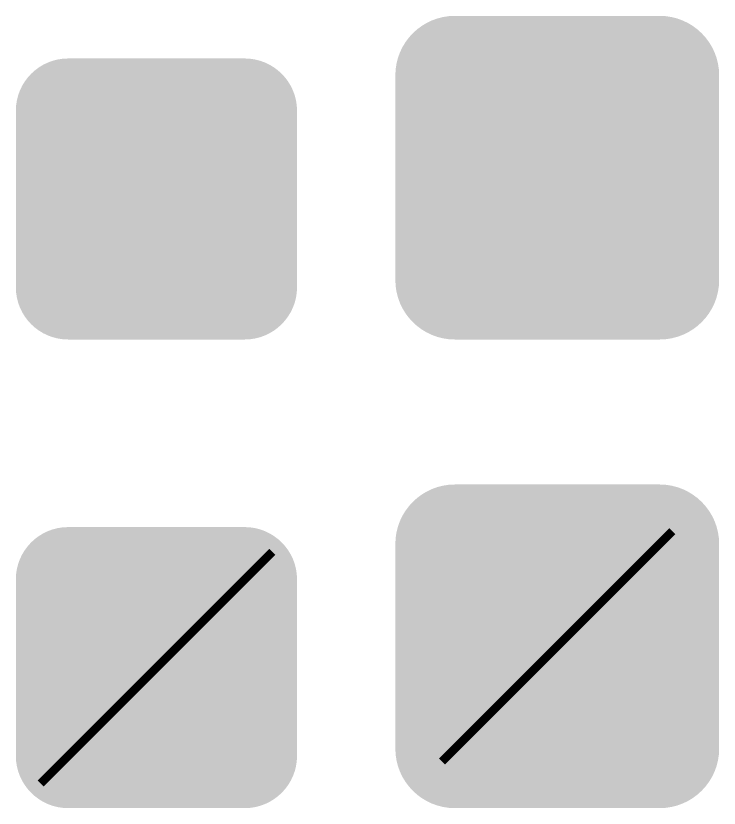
# Model space of a CAD drawing. Header units: millimetres. Extents: x 5277 to 6029, y 2052 to 2709.
# Drawn here: x 5409 to 5425.5, y 2623.63 to 2642.23 of the extents above; entities that cross this region are included whole.
import ezdxf

# ---------------------------------------------------------------- set-up
doc = ezdxf.new("R2010")
doc.units = ezdxf.units.MM
doc.layers.add('Social', color=7, linetype='CONTINUOUS', true_color=0x000000)

# ---------------------------------------------------------------- blocks, each defined once
blk = doc.blocks.new('602010502_рек_мз')
at = {"layer": 'Social', "linetype": 'Continuous'}
h = blk.add_hatch(color=256, dxfattribs=at)
edge = h.paths.add_edge_path()
edge.add_spline(control_points=[(0, 0), (0, 0.675), (0.55, 1.225), (1.225, 1.225)], knot_values=[-1, -1, -1, -1, 0, 0, 0, 0], degree=3, periodic=0)
edge.add_line((1.225, 1.225), (5.372, 1.225))
edge.add_spline(control_points=[(5.372, 1.225), (6.047, 1.225), (6.598, 0.675), (6.598, 0)], knot_values=[-1, -1, -1, -1, 0, 0, 0, 0], degree=3, periodic=0)
edge.add_line((6.598, 0), (6.598, -4.147))
edge.add_spline(control_points=[(6.598, -4.147), (6.598, -4.822), (6.047, -5.372), (5.372, -5.372)], knot_values=[-1, -1, -1, -1, 0, 0, 0, 0], degree=3, periodic=0)
edge.add_line((5.372, -5.372), (1.225, -5.372))
edge.add_spline(control_points=[(1.225, -5.372), (0.55, -5.372), (0, -4.822), (0, -4.147)], knot_values=[-1, -1, -1, -1, 0, 0, 0, 0], degree=3, periodic=0)
edge.add_line((0, -4.147), (0, 0))
edge = h.paths.add_edge_path(flags=16)
edge.add_spline(control_points=[(0.313, -4.147), (0.313, -4.652), (0.72, -5.059), (1.225, -5.059)], knot_values=[-1, -1, -1, -1, 0, 0, 0, 0], degree=3, periodic=0)
edge.add_line((1.225, -5.059), (5.372, -5.059))
edge.add_spline(control_points=[(5.372, -5.059), (5.878, -5.059), (6.285, -4.652), (6.285, -4.147)], knot_values=[-1, -1, -1, -1, 0, 0, 0, 0], degree=3, periodic=0)
edge.add_line((6.285, -4.147), (6.285, 0))
edge.add_spline(control_points=[(6.285, 0), (6.285, 0.505), (5.878, 0.912), (5.372, 0.912)], knot_values=[-1, -1, -1, -1, 0, 0, 0, 0], degree=3, periodic=0)
edge.add_line((5.372, 0.912), (1.225, 0.912))
edge.add_spline(control_points=[(1.225, 0.912), (0.72, 0.912), (0.313, 0.505), (0.313, 0)], knot_values=[-1, -1, -1, -1, 0, 0, 0, 0], degree=3, periodic=0)
edge.add_line((0.313, 0), (0.313, -4.147))
at = {"layer": 'Social', "linetype": 'Continuous', "true_color": 0xffff00}
h = blk.add_hatch(color=2, dxfattribs=at)
edge = h.paths.add_edge_path()
edge.add_line((0.313, 0), (0.313, -4.147))
edge.add_spline(control_points=[(0.313, -4.147), (0.313, -4.652), (0.72, -5.059), (1.225, -5.059)], knot_values=[-1, -1, -1, -1, 0, 0, 0, 0], degree=3, periodic=0)
edge.add_line((1.225, -5.059), (5.372, -5.059))
edge.add_spline(control_points=[(5.372, -5.059), (5.878, -5.059), (6.285, -4.652), (6.285, -4.147)], knot_values=[-1, -1, -1, -1, 0, 0, 0, 0], degree=3, periodic=0)
edge.add_line((6.285, -4.147), (6.285, 0))
edge.add_spline(control_points=[(6.285, 0), (6.285, 0.505), (5.878, 0.912), (5.372, 0.912)], knot_values=[-1, -1, -1, -1, 0, 0, 0, 0], degree=3, periodic=0)
edge.add_line((5.372, 0.912), (1.225, 0.912))
edge.add_spline(control_points=[(1.225, 0.912), (0.72, 0.912), (0.313, 0.505), (0.313, 0)], knot_values=[-1, -1, -1, -1, 0, 0, 0, 0], degree=3, periodic=0)
at = {"layer": 'Social', "linetype": 'Continuous'}
h = blk.add_hatch(color=256, dxfattribs=at)
h.paths.add_polyline_path([(5.405, -0.543), (5.672, -1.006), (5.055, -1.36), (4.368, -1.756), (4.297, -1.8), (5.884, -1.8), (5.884, -2.342), (4.297, -2.342), (5.672, -3.135), (5.405, -3.598), (4.796, -3.245), (4.109, -2.848), (4.03, -2.805), (4.824, -4.179), (4.36, -4.446), (3.567, -3.072), (3.567, -4.659), (3.033, -4.659), (3.033, -3.072), (2.24, -4.446), (1.776, -4.179), (2.57, -2.805), (1.195, -3.598), (0.928, -3.135), (2.303, -2.342), (0.716, -2.342), (0.716, -1.8), (2.303, -1.8), (0.928, -1.006), (1.195, -0.543), (1.808, -0.896), (2.495, -1.293), (2.57, -1.336), (1.776, 0.038), (2.24, 0.305), (3.033, -1.069), (3.033, 0.517), (3.567, 0.517), (3.567, -0.669), (3.567, -1.069), (4.36, 0.305), (4.824, 0.038), (4.03, -1.336)])
h.paths.add_polyline_path([(2.31, -2.334), (2.326, -2.389), (2.381, -2.51), (2.42, -2.577), (2.464, -2.644), (2.542, -2.75), (2.577, -2.789), (2.625, -2.836), (2.731, -2.919), (2.789, -2.954), (2.841, -2.986), (2.966, -3.037), (3.041, -3.056), (3.112, -3.076), (3.241, -3.096), (3.3, -3.096), (3.359, -3.096), (3.488, -3.076), (3.559, -3.056), (3.634, -3.037), (3.759, -2.986), (3.811, -2.954), (3.869, -2.919), (3.972, -2.84), (4.015, -2.797), (4.054, -2.758), (4.136, -2.648), (4.18, -2.577), (4.219, -2.51), (4.274, -2.389), (4.29, -2.334), (4.305, -2.275), (4.321, -2.145), (4.321, -2.075), (4.321, -2.008), (4.301, -1.87), (4.282, -1.8), (4.262, -1.729), (4.215, -1.611), (4.188, -1.564), (4.152, -1.505), (4.07, -1.399), (4.023, -1.352), (3.975, -1.305), (3.869, -1.222), (3.811, -1.187), (3.756, -1.156), (3.634, -1.105), (3.567, -1.085), (3.508, -1.069), (3.375, -1.054), (3.3, -1.054), (3.229, -1.054), (3.1, -1.069), (3.041, -1.085), (2.966, -1.105), (2.841, -1.156), (2.789, -1.187), (2.731, -1.222), (2.628, -1.301), (2.585, -1.344), (2.546, -1.387), (2.464, -1.497), (2.42, -1.564), (2.381, -1.631), (2.326, -1.753), (2.31, -1.807), (2.295, -1.866), (2.279, -2), (2.279, -2.075), (2.279, -2.145), (2.295, -2.275)], flags=16)
blk = doc.blocks.new('602010502_рек_рз')
at = {"layer": 'Social', "linetype": 'Continuous'}
h = blk.add_hatch(color=256, dxfattribs=at)
edge = h.paths.add_edge_path()
edge.add_spline(control_points=[(-0.095, -0.169), (-0.095, 0.599), (0.531, 1.225), (1.3, 1.225)], knot_values=[-1, -1, -1, -1, 0, 0, 0, 0], degree=3, periodic=0)
edge.add_line((1.3, 1.225), (6.108, 1.225))
edge.add_spline(control_points=[(6.108, 1.225), (6.877, 1.225), (7.503, 0.599), (7.503, -0.169)], knot_values=[-1, -1, -1, -1, 0, 0, 0, 0], degree=3, periodic=0)
edge.add_line((7.503, -0.169), (7.503, -4.978))
edge.add_spline(control_points=[(7.503, -4.978), (7.503, -5.747), (6.877, -6.372), (6.108, -6.372)], knot_values=[-1, -1, -1, -1, 0, 0, 0, 0], degree=3, periodic=0)
edge.add_line((6.108, -6.372), (1.3, -6.372))
edge.add_spline(control_points=[(1.3, -6.372), (0.531, -6.372), (-0.095, -5.747), (-0.095, -4.978)], knot_values=[-1, -1, -1, -1, 0, 0, 0, 0], degree=3, periodic=0)
edge.add_line((-0.095, -4.978), (-0.095, -0.169))
edge = h.paths.add_edge_path(flags=16)
edge.add_spline(control_points=[(0.218, -4.978), (0.218, -5.577), (0.701, -6.059), (1.3, -6.059)], knot_values=[-1, -1, -1, -1, 0, 0, 0, 0], degree=3, periodic=0)
edge.add_line((1.3, -6.059), (6.108, -6.059))
edge.add_spline(control_points=[(6.108, -6.059), (6.707, -6.059), (7.19, -5.577), (7.19, -4.978)], knot_values=[-1, -1, -1, -1, 0, 0, 0, 0], degree=3, periodic=0)
edge.add_line((7.19, -4.978), (7.19, -0.169))
edge.add_spline(control_points=[(7.19, -0.169), (7.19, 0.43), (6.707, 0.912), (6.108, 0.912)], knot_values=[-1, -1, -1, -1, 0, 0, 0, 0], degree=3, periodic=0)
edge.add_line((6.108, 0.912), (1.3, 0.912))
edge.add_spline(control_points=[(1.3, 0.912), (0.701, 0.912), (0.218, 0.43), (0.218, -0.169)], knot_values=[-1, -1, -1, -1, 0, 0, 0, 0], degree=3, periodic=0)
edge.add_line((0.218, -0.169), (0.218, -4.978))
at = {"layer": 'Social', "linetype": 'Continuous', "true_color": 0xffff00}
h = blk.add_hatch(color=2, dxfattribs=at)
edge = h.paths.add_edge_path()
edge.add_spline(control_points=[(0.218, -4.978), (0.218, -5.577), (0.701, -6.059), (1.3, -6.059)], knot_values=[-1, -1, -1, -1, 0, 0, 0, 0], degree=3, periodic=0)
edge.add_line((1.3, -6.059), (6.108, -6.059))
edge.add_spline(control_points=[(6.108, -6.059), (6.707, -6.059), (7.19, -5.577), (7.19, -4.978)], knot_values=[-1, -1, -1, -1, 0, 0, 0, 0], degree=3, periodic=0)
edge.add_line((7.19, -4.978), (7.19, -0.169))
edge.add_spline(control_points=[(7.19, -0.169), (7.19, 0.43), (6.707, 0.912), (6.108, 0.912)], knot_values=[-1, -1, -1, -1, 0, 0, 0, 0], degree=3, periodic=0)
edge.add_line((6.108, 0.912), (1.3, 0.912))
edge.add_spline(control_points=[(1.3, 0.912), (0.701, 0.912), (0.218, 0.43), (0.218, -0.169)], knot_values=[-1, -1, -1, -1, 0, 0, 0, 0], degree=3, periodic=0)
edge.add_line((0.218, -0.169), (0.218, -4.978))
at = {"layer": 'Social', "linetype": 'Continuous'}
h = blk.add_hatch(color=256, dxfattribs=at)
edge = h.paths.add_edge_path()
edge.add_line((0.426, -0.513), (0.426, -4.634))
edge.add_spline(control_points=[(0.426, -4.634), (0.426, -5.305), (0.973, -5.852), (1.644, -5.852)], knot_values=[0, 0, 0, 0, 1, 1, 1, 1], degree=3, periodic=0)
edge.add_line((1.644, -5.852), (5.765, -5.852))
edge.add_spline(control_points=[(5.765, -5.852), (6.435, -5.852), (6.983, -5.305), (6.983, -4.634)], knot_values=[0, 0, 0, 0, 1, 1, 1, 1], degree=3, periodic=0)
edge.add_line((6.983, -4.634), (6.983, -0.513))
edge.add_spline(control_points=[(6.983, -0.513), (6.983, 0.158), (6.435, 0.705), (5.765, 0.705)], knot_values=[0, 0, 0, 0, 1, 1, 1, 1], degree=3, periodic=0)
edge.add_line((5.765, 0.705), (1.644, 0.705))
edge.add_spline(control_points=[(1.644, 0.705), (0.973, 0.705), (0.426, 0.158), (0.426, -0.513)], knot_values=[0, 0, 0, 0, 1, 1, 1, 1], degree=3, periodic=0)
edge = h.paths.add_edge_path(flags=16)
edge.add_spline(control_points=[(0.737, -4.634), (0.737, -5.136), (1.142, -5.541), (1.644, -5.541)], knot_values=[-1, -1, -1, -1, 0, 0, 0, 0], degree=3, periodic=0)
edge.add_line((1.644, -5.541), (5.765, -5.541))
edge.add_spline(control_points=[(5.765, -5.541), (6.267, -5.541), (6.671, -5.136), (6.671, -4.634)], knot_values=[-1, -1, -1, -1, 0, 0, 0, 0], degree=3, periodic=0)
edge.add_line((6.671, -4.634), (6.671, -0.513))
edge.add_spline(control_points=[(6.671, -0.513), (6.671, -0.011), (6.267, 0.394), (5.765, 0.394)], knot_values=[-1, -1, -1, -1, 0, 0, 0, 0], degree=3, periodic=0)
edge.add_line((5.765, 0.394), (1.644, 0.394))
edge.add_spline(control_points=[(1.644, 0.394), (1.142, 0.394), (0.737, -0.011), (0.737, -0.513)], knot_values=[-1, -1, -1, -1, 0, 0, 0, 0], degree=3, periodic=0)
edge.add_line((0.737, -0.513), (0.737, -4.634))
h = blk.add_hatch(color=256, dxfattribs=at)
h.paths.add_polyline_path([(5.792, -1.056), (6.059, -1.519), (5.442, -1.873), (4.755, -2.269), (4.684, -2.313), (6.271, -2.313), (6.271, -2.855), (4.684, -2.855), (6.059, -3.648), (5.792, -4.111), (5.183, -3.758), (4.496, -3.361), (4.417, -3.318), (5.21, -4.692), (4.747, -4.959), (3.954, -3.585), (3.954, -5.172), (3.42, -5.172), (3.42, -3.585), (2.626, -4.959), (2.163, -4.692), (2.956, -3.318), (1.582, -4.111), (1.315, -3.648), (2.689, -2.855), (1.103, -2.855), (1.103, -2.313), (2.689, -2.313), (1.315, -1.519), (1.582, -1.056), (2.194, -1.409), (2.882, -1.806), (2.956, -1.849), (2.163, -0.475), (2.626, -0.208), (3.42, -1.582), (3.42, 0.004), (3.954, 0.004), (3.954, -1.182), (3.954, -1.582), (4.747, -0.208), (5.21, -0.475), (4.417, -1.849)])
h.paths.add_polyline_path([(2.697, -2.847), (2.713, -2.902), (2.768, -3.023), (2.807, -3.09), (2.85, -3.157), (2.929, -3.263), (2.964, -3.302), (3.011, -3.349), (3.117, -3.432), (3.176, -3.467), (3.227, -3.499), (3.353, -3.55), (3.427, -3.569), (3.498, -3.589), (3.628, -3.609), (3.687, -3.609), (3.746, -3.609), (3.875, -3.589), (3.946, -3.569), (4.02, -3.55), (4.146, -3.499), (4.197, -3.467), (4.256, -3.432), (4.358, -3.353), (4.401, -3.31), (4.441, -3.271), (4.523, -3.161), (4.566, -3.09), (4.606, -3.023), (4.661, -2.902), (4.676, -2.847), (4.692, -2.788), (4.708, -2.658), (4.708, -2.588), (4.708, -2.521), (4.688, -2.383), (4.668, -2.313), (4.649, -2.242), (4.602, -2.124), (4.574, -2.077), (4.539, -2.018), (4.456, -1.912), (4.409, -1.865), (4.362, -1.818), (4.256, -1.735), (4.197, -1.7), (4.142, -1.669), (4.02, -1.618), (3.954, -1.598), (3.895, -1.582), (3.761, -1.566), (3.687, -1.566), (3.616, -1.566), (3.486, -1.582), (3.427, -1.598), (3.353, -1.618), (3.227, -1.669), (3.176, -1.7), (3.117, -1.735), (3.015, -1.814), (2.972, -1.857), (2.933, -1.9), (2.85, -2.01), (2.807, -2.077), (2.768, -2.144), (2.713, -2.265), (2.697, -2.32), (2.681, -2.379), (2.666, -2.513), (2.666, -2.588), (2.666, -2.658), (2.681, -2.788)], flags=16)
blk = doc.blocks.new('602010502_ликв_мз')
at = {"layer": 'Social', "linetype": 'Continuous'}
h = blk.add_hatch(color=256, dxfattribs=at)
edge = h.paths.add_edge_path()
edge.add_spline(control_points=[(0, 0), (0, 0.675), (0.55, 1.225), (1.225, 1.225)], knot_values=[-1, -1, -1, -1, 0, 0, 0, 0], degree=3, periodic=0)
edge.add_line((1.225, 1.225), (5.372, 1.225))
edge.add_spline(control_points=[(5.372, 1.225), (6.047, 1.225), (6.598, 0.675), (6.598, 0)], knot_values=[-1, -1, -1, -1, 0, 0, 0, 0], degree=3, periodic=0)
edge.add_line((6.598, 0), (6.598, -4.147))
edge.add_spline(control_points=[(6.598, -4.147), (6.598, -4.822), (6.047, -5.372), (5.372, -5.372)], knot_values=[-1, -1, -1, -1, 0, 0, 0, 0], degree=3, periodic=0)
edge.add_line((5.372, -5.372), (1.225, -5.372))
edge.add_spline(control_points=[(1.225, -5.372), (0.55, -5.372), (0, -4.822), (0, -4.147)], knot_values=[-1, -1, -1, -1, 0, 0, 0, 0], degree=3, periodic=0)
edge.add_line((0, -4.147), (0, 0))
edge = h.paths.add_edge_path(flags=16)
edge.add_spline(control_points=[(0.313, -4.147), (0.313, -4.652), (0.72, -5.059), (1.225, -5.059)], knot_values=[-1, -1, -1, -1, 0, 0, 0, 0], degree=3, periodic=0)
edge.add_line((1.225, -5.059), (5.372, -5.059))
edge.add_spline(control_points=[(5.372, -5.059), (5.878, -5.059), (6.285, -4.652), (6.285, -4.147)], knot_values=[-1, -1, -1, -1, 0, 0, 0, 0], degree=3, periodic=0)
edge.add_line((6.285, -4.147), (6.285, 0))
edge.add_spline(control_points=[(6.285, 0), (6.285, 0.505), (5.878, 0.912), (5.372, 0.912)], knot_values=[-1, -1, -1, -1, 0, 0, 0, 0], degree=3, periodic=0)
edge.add_line((5.372, 0.912), (1.225, 0.912))
edge.add_spline(control_points=[(1.225, 0.912), (0.72, 0.912), (0.313, 0.505), (0.313, 0)], knot_values=[-1, -1, -1, -1, 0, 0, 0, 0], degree=3, periodic=0)
edge.add_line((0.313, 0), (0.313, -4.147))
at = {"layer": 'Social', "linetype": 'Continuous', "true_color": 0xffffff}
h = blk.add_hatch(color=7, dxfattribs=at)
edge = h.paths.add_edge_path()
edge.add_line((0.313, 0), (0.313, -4.147))
edge.add_spline(control_points=[(0.313, -4.147), (0.313, -4.652), (0.72, -5.059), (1.225, -5.059)], knot_values=[-1, -1, -1, -1, 0, 0, 0, 0], degree=3, periodic=0)
edge.add_line((1.225, -5.059), (5.372, -5.059))
edge.add_spline(control_points=[(5.372, -5.059), (5.878, -5.059), (6.285, -4.652), (6.285, -4.147)], knot_values=[-1, -1, -1, -1, 0, 0, 0, 0], degree=3, periodic=0)
edge.add_line((6.285, -4.147), (6.285, 0))
edge.add_spline(control_points=[(6.285, 0), (6.285, 0.505), (5.878, 0.912), (5.372, 0.912)], knot_values=[-1, -1, -1, -1, 0, 0, 0, 0], degree=3, periodic=0)
edge.add_line((5.372, 0.912), (1.225, 0.912))
edge.add_spline(control_points=[(1.225, 0.912), (0.72, 0.912), (0.313, 0.505), (0.313, 0)], knot_values=[-1, -1, -1, -1, 0, 0, 0, 0], degree=3, periodic=0)
at = {"layer": 'Social', "linetype": 'Continuous'}
h = blk.add_hatch(color=256, dxfattribs=at)
h.paths.add_polyline_path([(5.405, -0.543), (5.672, -1.006), (5.055, -1.36), (4.368, -1.756), (4.297, -1.8), (5.884, -1.8), (5.884, -2.342), (4.297, -2.342), (5.672, -3.135), (5.405, -3.598), (4.796, -3.245), (4.109, -2.848), (4.03, -2.805), (4.824, -4.179), (4.36, -4.446), (3.567, -3.072), (3.567, -4.659), (3.033, -4.659), (3.033, -3.072), (2.24, -4.446), (1.776, -4.179), (2.57, -2.805), (1.195, -3.598), (0.928, -3.135), (2.303, -2.342), (0.716, -2.342), (0.716, -1.8), (2.303, -1.8), (0.928, -1.006), (1.195, -0.543), (1.808, -0.896), (2.495, -1.293), (2.57, -1.336), (1.776, 0.038), (2.24, 0.305), (3.033, -1.069), (3.033, 0.517), (3.567, 0.517), (3.567, -0.669), (3.567, -1.069), (4.36, 0.305), (4.824, 0.038), (4.03, -1.336)])
h.paths.add_polyline_path([(2.31, -2.334), (2.326, -2.389), (2.381, -2.51), (2.42, -2.577), (2.464, -2.644), (2.542, -2.75), (2.577, -2.789), (2.625, -2.836), (2.731, -2.919), (2.789, -2.954), (2.841, -2.986), (2.966, -3.037), (3.041, -3.056), (3.112, -3.076), (3.241, -3.096), (3.3, -3.096), (3.359, -3.096), (3.488, -3.076), (3.559, -3.056), (3.634, -3.037), (3.759, -2.986), (3.811, -2.954), (3.869, -2.919), (3.972, -2.84), (4.015, -2.797), (4.054, -2.758), (4.136, -2.648), (4.18, -2.577), (4.219, -2.51), (4.274, -2.389), (4.29, -2.334), (4.305, -2.275), (4.321, -2.145), (4.321, -2.075), (4.321, -2.008), (4.301, -1.87), (4.282, -1.8), (4.262, -1.729), (4.215, -1.611), (4.188, -1.564), (4.152, -1.505), (4.07, -1.399), (4.023, -1.352), (3.975, -1.305), (3.869, -1.222), (3.811, -1.187), (3.756, -1.156), (3.634, -1.105), (3.567, -1.085), (3.508, -1.069), (3.375, -1.054), (3.3, -1.054), (3.229, -1.054), (3.1, -1.069), (3.041, -1.085), (2.966, -1.105), (2.841, -1.156), (2.789, -1.187), (2.731, -1.222), (2.628, -1.301), (2.585, -1.344), (2.546, -1.387), (2.464, -1.497), (2.42, -1.564), (2.381, -1.631), (2.326, -1.753), (2.31, -1.807), (2.295, -1.866), (2.279, -2), (2.279, -2.075), (2.279, -2.145), (2.295, -2.275)], flags=16)
at = {"layer": 'Social', "color": 1, "linetype": 'Continuous', "true_color": 0xff0000, "const_width": 0.2}
blk.add_lwpolyline([(0.58, -4.793), (6.018, 0.646)], dxfattribs=at)
blk = doc.blocks.new('602010502_ликв_рз')
at = {"layer": 'Social', "linetype": 'Continuous'}
h = blk.add_hatch(color=256, dxfattribs=at)
edge = h.paths.add_edge_path()
edge.add_spline(control_points=[(-0.095, -0.169), (-0.095, 0.599), (0.531, 1.225), (1.3, 1.225)], knot_values=[-1, -1, -1, -1, 0, 0, 0, 0], degree=3, periodic=0)
edge.add_line((1.3, 1.225), (6.108, 1.225))
edge.add_spline(control_points=[(6.108, 1.225), (6.877, 1.225), (7.503, 0.599), (7.503, -0.169)], knot_values=[-1, -1, -1, -1, 0, 0, 0, 0], degree=3, periodic=0)
edge.add_line((7.503, -0.169), (7.503, -4.978))
edge.add_spline(control_points=[(7.503, -4.978), (7.503, -5.747), (6.877, -6.372), (6.108, -6.372)], knot_values=[-1, -1, -1, -1, 0, 0, 0, 0], degree=3, periodic=0)
edge.add_line((6.108, -6.372), (1.3, -6.372))
edge.add_spline(control_points=[(1.3, -6.372), (0.531, -6.372), (-0.095, -5.747), (-0.095, -4.978)], knot_values=[-1, -1, -1, -1, 0, 0, 0, 0], degree=3, periodic=0)
edge.add_line((-0.095, -4.978), (-0.095, -0.169))
edge = h.paths.add_edge_path(flags=16)
edge.add_spline(control_points=[(0.218, -4.978), (0.218, -5.577), (0.701, -6.059), (1.3, -6.059)], knot_values=[-1, -1, -1, -1, 0, 0, 0, 0], degree=3, periodic=0)
edge.add_line((1.3, -6.059), (6.108, -6.059))
edge.add_spline(control_points=[(6.108, -6.059), (6.707, -6.059), (7.19, -5.577), (7.19, -4.978)], knot_values=[-1, -1, -1, -1, 0, 0, 0, 0], degree=3, periodic=0)
edge.add_line((7.19, -4.978), (7.19, -0.169))
edge.add_spline(control_points=[(7.19, -0.169), (7.19, 0.43), (6.707, 0.912), (6.108, 0.912)], knot_values=[-1, -1, -1, -1, 0, 0, 0, 0], degree=3, periodic=0)
edge.add_line((6.108, 0.912), (1.3, 0.912))
edge.add_spline(control_points=[(1.3, 0.912), (0.701, 0.912), (0.218, 0.43), (0.218, -0.169)], knot_values=[-1, -1, -1, -1, 0, 0, 0, 0], degree=3, periodic=0)
edge.add_line((0.218, -0.169), (0.218, -4.978))
at = {"layer": 'Social', "linetype": 'Continuous', "true_color": 0xffffff}
h = blk.add_hatch(color=7, dxfattribs=at)
edge = h.paths.add_edge_path()
edge.add_spline(control_points=[(0.218, -4.978), (0.218, -5.577), (0.701, -6.059), (1.3, -6.059)], knot_values=[-1, -1, -1, -1, 0, 0, 0, 0], degree=3, periodic=0)
edge.add_line((1.3, -6.059), (6.108, -6.059))
edge.add_spline(control_points=[(6.108, -6.059), (6.707, -6.059), (7.19, -5.577), (7.19, -4.978)], knot_values=[-1, -1, -1, -1, 0, 0, 0, 0], degree=3, periodic=0)
edge.add_line((7.19, -4.978), (7.19, -0.169))
edge.add_spline(control_points=[(7.19, -0.169), (7.19, 0.43), (6.707, 0.912), (6.108, 0.912)], knot_values=[-1, -1, -1, -1, 0, 0, 0, 0], degree=3, periodic=0)
edge.add_line((6.108, 0.912), (1.3, 0.912))
edge.add_spline(control_points=[(1.3, 0.912), (0.701, 0.912), (0.218, 0.43), (0.218, -0.169)], knot_values=[-1, -1, -1, -1, 0, 0, 0, 0], degree=3, periodic=0)
edge.add_line((0.218, -0.169), (0.218, -4.978))
at = {"layer": 'Social', "linetype": 'Continuous'}
h = blk.add_hatch(color=256, dxfattribs=at)
edge = h.paths.add_edge_path()
edge.add_line((0.426, -0.513), (0.426, -4.634))
edge.add_spline(control_points=[(0.426, -4.634), (0.426, -5.305), (0.973, -5.852), (1.644, -5.852)], knot_values=[0, 0, 0, 0, 1, 1, 1, 1], degree=3, periodic=0)
edge.add_line((1.644, -5.852), (5.765, -5.852))
edge.add_spline(control_points=[(5.765, -5.852), (6.435, -5.852), (6.983, -5.305), (6.983, -4.634)], knot_values=[0, 0, 0, 0, 1, 1, 1, 1], degree=3, periodic=0)
edge.add_line((6.983, -4.634), (6.983, -0.513))
edge.add_spline(control_points=[(6.983, -0.513), (6.983, 0.158), (6.435, 0.705), (5.765, 0.705)], knot_values=[0, 0, 0, 0, 1, 1, 1, 1], degree=3, periodic=0)
edge.add_line((5.765, 0.705), (1.644, 0.705))
edge.add_spline(control_points=[(1.644, 0.705), (0.973, 0.705), (0.426, 0.158), (0.426, -0.513)], knot_values=[0, 0, 0, 0, 1, 1, 1, 1], degree=3, periodic=0)
edge = h.paths.add_edge_path(flags=16)
edge.add_spline(control_points=[(0.737, -4.634), (0.737, -5.136), (1.142, -5.541), (1.644, -5.541)], knot_values=[-1, -1, -1, -1, 0, 0, 0, 0], degree=3, periodic=0)
edge.add_line((1.644, -5.541), (5.765, -5.541))
edge.add_spline(control_points=[(5.765, -5.541), (6.267, -5.541), (6.671, -5.136), (6.671, -4.634)], knot_values=[-1, -1, -1, -1, 0, 0, 0, 0], degree=3, periodic=0)
edge.add_line((6.671, -4.634), (6.671, -0.513))
edge.add_spline(control_points=[(6.671, -0.513), (6.671, -0.011), (6.267, 0.394), (5.765, 0.394)], knot_values=[-1, -1, -1, -1, 0, 0, 0, 0], degree=3, periodic=0)
edge.add_line((5.765, 0.394), (1.644, 0.394))
edge.add_spline(control_points=[(1.644, 0.394), (1.142, 0.394), (0.737, -0.011), (0.737, -0.513)], knot_values=[-1, -1, -1, -1, 0, 0, 0, 0], degree=3, periodic=0)
edge.add_line((0.737, -0.513), (0.737, -4.634))
h = blk.add_hatch(color=256, dxfattribs=at)
h.paths.add_polyline_path([(5.792, -1.056), (6.059, -1.519), (5.442, -1.873), (4.755, -2.269), (4.684, -2.313), (6.271, -2.313), (6.271, -2.855), (4.684, -2.855), (6.059, -3.648), (5.792, -4.111), (5.183, -3.758), (4.496, -3.361), (4.417, -3.318), (5.21, -4.692), (4.747, -4.959), (3.954, -3.585), (3.954, -5.172), (3.42, -5.172), (3.42, -3.585), (2.626, -4.959), (2.163, -4.692), (2.956, -3.318), (1.582, -4.111), (1.315, -3.648), (2.689, -2.855), (1.103, -2.855), (1.103, -2.313), (2.689, -2.313), (1.315, -1.519), (1.582, -1.056), (2.194, -1.409), (2.882, -1.806), (2.956, -1.849), (2.163, -0.475), (2.626, -0.208), (3.42, -1.582), (3.42, 0.004), (3.954, 0.004), (3.954, -1.182), (3.954, -1.582), (4.747, -0.208), (5.21, -0.475), (4.417, -1.849)])
h.paths.add_polyline_path([(2.697, -2.847), (2.713, -2.902), (2.768, -3.023), (2.807, -3.09), (2.85, -3.157), (2.929, -3.263), (2.964, -3.302), (3.011, -3.349), (3.117, -3.432), (3.176, -3.467), (3.227, -3.499), (3.353, -3.55), (3.427, -3.569), (3.498, -3.589), (3.628, -3.609), (3.687, -3.609), (3.746, -3.609), (3.875, -3.589), (3.946, -3.569), (4.02, -3.55), (4.146, -3.499), (4.197, -3.467), (4.256, -3.432), (4.358, -3.353), (4.401, -3.31), (4.441, -3.271), (4.523, -3.161), (4.566, -3.09), (4.606, -3.023), (4.661, -2.902), (4.676, -2.847), (4.692, -2.788), (4.708, -2.658), (4.708, -2.588), (4.708, -2.521), (4.688, -2.383), (4.668, -2.313), (4.649, -2.242), (4.602, -2.124), (4.574, -2.077), (4.539, -2.018), (4.456, -1.912), (4.409, -1.865), (4.362, -1.818), (4.256, -1.735), (4.197, -1.7), (4.142, -1.669), (4.02, -1.618), (3.954, -1.598), (3.895, -1.582), (3.761, -1.566), (3.687, -1.566), (3.616, -1.566), (3.486, -1.582), (3.427, -1.598), (3.353, -1.618), (3.227, -1.669), (3.176, -1.7), (3.117, -1.735), (3.015, -1.814), (2.972, -1.857), (2.933, -1.9), (2.85, -2.01), (2.807, -2.077), (2.768, -2.144), (2.713, -2.265), (2.697, -2.32), (2.681, -2.379), (2.666, -2.513), (2.666, -2.588), (2.666, -2.658), (2.681, -2.788)], flags=16)
at = {"layer": 'Social', "color": 1, "linetype": 'Continuous', "true_color": 0xff0000, "const_width": 0.2}
blk.add_lwpolyline([(1.002, -5.276), (6.406, 0.129)], dxfattribs=at)

msp = doc.modelspace()

# ---------------------------------------------------------------- block references
at = {"layer": 'Social', "linetype": 'Continuous'}
for name, p in [('602010502_рек_рз', (5418, 2641)), ('602010502_рек_мз', (5409, 2640)), ('602010502_ликв_рз', (5418, 2630)), ('602010502_ликв_мз', (5409, 2629))]:
    msp.add_blockref(name, p, dxfattribs=at)

doc.saveas('drawing.dxf')
